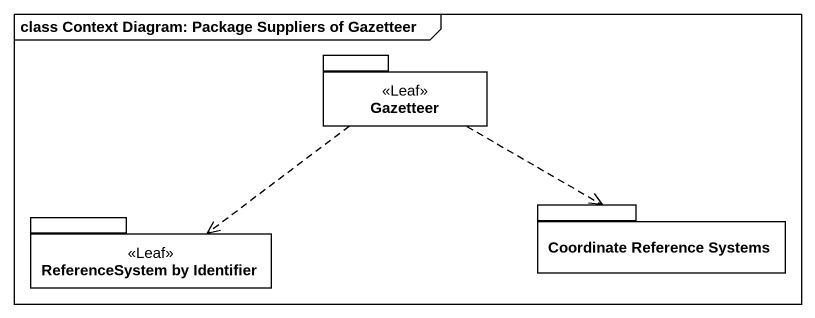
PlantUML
@startuml
mainframe class Context Diagram: Package Suppliers of Gazetteer
package Gazetteer <<Leaf>> {
}
package "Coordinate Reference Systems" as Coordinate_Reference_Systems {
}
package "ReferenceSystem by Identifier" as ReferenceSystem_by <<Leaf>> {
}
Gazetteer .right.> Coordinate_Reference_Systems
Gazetteer ..> ReferenceSystem_by
@enduml
